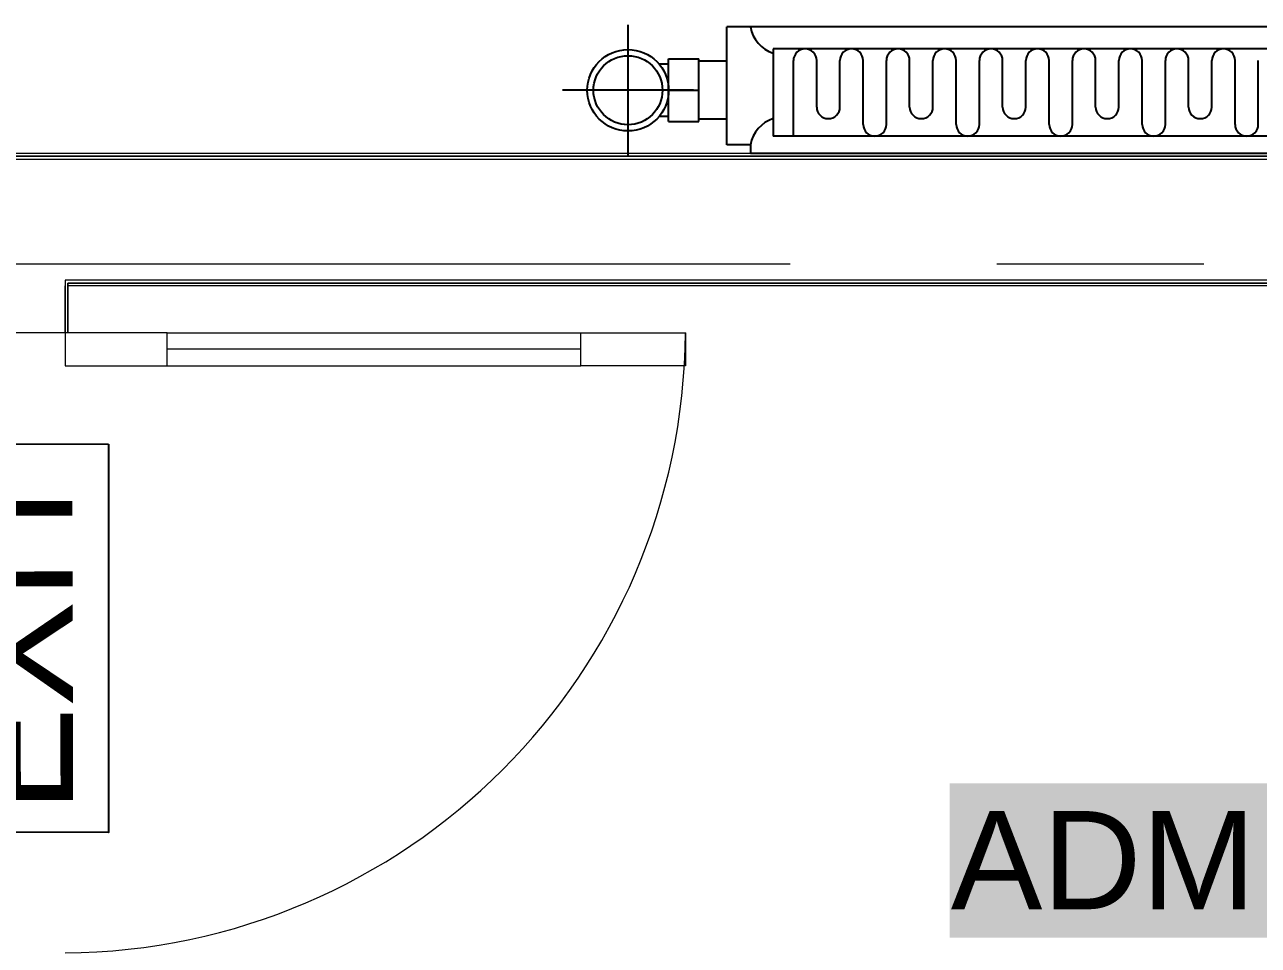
# Model space of a CAD drawing. Header units: inches. Extents: x 0.9 to 36.3, y 0.7 to 23.3.
# Drawn here: x 18.598 to 19.344, y 8.821 to 9.378 of the extents above; entities that cross this region are included whole.
import ezdxf

# ---------------------------------------------------------------- set-up
doc = ezdxf.new("R2010")
doc.units = ezdxf.units.IN
doc.linetypes.add('ACAD_ISO02W100', pattern=[15, 12, -3])
doc.layers.add('Baseboard heater', color=7, linetype='Continuous', true_color=0x581317)
doc.layers.add('PDF_Solid Fills', color=7, linetype='Continuous', true_color=0xffffff)
doc.layers.add('Doors', color=7, linetype='Continuous', lineweight=5, true_color=0xf2db9c)
doc.layers.add('PDF_Geometry', color=7, linetype='Continuous', lineweight=9, true_color=0x777777)
doc.layers.add('EXIT', color=10, linetype='Continuous')
doc.layers.add('PDF_Text', color=7, linetype='Continuous')
doc.styles.add('PDF Arial', font='arial.ttf')
doc.styles.get("Standard").update_dxf_attribs({"font": 'arial.ttf'})

msp = doc.modelspace()

# ---------------------------------------------------------------- linework, layer by layer
at = {"layer": 'Baseboard heater', "linetype": 'ByBlock', "ltscale": 0.3}
for p, q in [((18.96282, 9.37752), (18.96282, 9.29822)), ((20.26943, 9.36285), (19.05064, 9.36285)), ((18.98741, 9.35368), (18.98165, 9.35368)), ((18.98741, 9.3189), (18.98741, 9.35684)), ((18.98741, 9.35684), (19.00567, 9.35684)), ((19.00567, 9.3189), (19.00567, 9.35684)), ((19.02253, 9.35543), (19.00567, 9.35543)), ((19.09095, 9.32772), (19.09095, 9.35583)), ((19.105, 9.31719), (19.105, 9.35583)), ((19.11905, 9.31719), (19.11905, 9.35583)), ((19.1331, 9.32772), (19.1331, 9.35583)), ((19.14715, 9.32772), (19.14715, 9.35583)), ((19.1612, 9.31719), (19.1612, 9.35583)), ((19.17525, 9.31719), (19.17525, 9.35583)), ((19.18931, 9.32772), (19.18931, 9.35583)), ((19.20336, 9.32772), (19.20336, 9.35583)), ((19.21741, 9.31719), (19.21741, 9.35583)), ((19.23146, 9.31719), (19.23146, 9.35583)), ((19.24551, 9.32772), (19.24551, 9.35583)), ((19.25956, 9.32772), (19.25956, 9.35583)), ((19.27361, 9.31719), (19.27361, 9.35583)), ((19.28766, 9.31719), (19.28766, 9.35583)), ((19.30172, 9.32772), (19.30172, 9.35583)), ((19.31577, 9.32772), (19.31577, 9.35583)), ((19.32982, 9.31719), (19.32982, 9.35583)), ((19.34387, 9.31719), (19.34387, 9.35583)), ((19.00247, 9.33787), (18.92316, 9.33787)), ((18.98741, 9.33787), (19.00567, 9.33787)), ((18.98741, 9.32206), (18.98165, 9.32206)), ((18.98741, 9.3189), (19.00567, 9.3189)), ((19.02253, 9.32031), (19.00567, 9.32031)), ((20.26943, 9.31016), (19.05064, 9.31016))]:
    msp.add_line(p, q, dxfattribs=at)
at = {"layer": 'Baseboard heater', "linetype": 'ByBlock', "ltscale": 0.5}
for p, q in [((20.29753, 9.37612), (19.02253, 9.37612)), ((19.02253, 9.30489), (19.02253, 9.37612)), ((19.05064, 9.36285), (19.05064, 9.31016)), ((19.06284, 9.31016), (19.06284, 9.35583)), ((19.07689, 9.32772), (19.07689, 9.35583)), ((19.03683, 9.30489), (19.02253, 9.30489)), ((19.03683, 9.30489), (19.03683, 9.29962)), ((20.28324, 9.29962), (19.03683, 9.29962))]:
    msp.add_line(p, q, dxfattribs=at)
for radius in [0.02459, 0.02086]:
    msp.add_circle((18.96282, 9.33787), radius, dxfattribs=at)
for centre, radius, start, end in [((19.05687, 9.37969), 0.02036, 190.10689, 252.15984), ((19.06987, 9.35583), 0.00703, 0, 180), ((19.05687, 9.30132), 0.02036, 107.84016, 169.89311)]:
    msp.add_arc(centre, radius, start, end, dxfattribs=at)
at = {"layer": 'Baseboard heater', "linetype": 'ByBlock', "ltscale": 0.3}
for centre, start, end in [((19.09797, 9.35583), 0, 180), ((19.12607, 9.35583), 0, 180), ((19.15418, 9.35583), 0, 180), ((19.18228, 9.35583), 0, 180), ((19.21038, 9.35583), 0, 180), ((19.23849, 9.35583), 0, 180), ((19.26659, 9.35583), 0, 180), ((19.29469, 9.35583), 0, 180), ((19.32279, 9.35583), 0, 180), ((19.08392, 9.32772), 180, 0), ((19.14013, 9.32772), 180, 0), ((19.19633, 9.32772), 180, 0), ((19.25254, 9.32772), 180, 0), ((19.30874, 9.32772), 180, 0), ((19.11202, 9.31719), 180, 0), ((19.16823, 9.31719), 180, 0), ((19.22443, 9.31719), 180, 0), ((19.28064, 9.31719), 180, 0), ((19.33684, 9.31719), 180, 0)]:
    msp.add_arc(centre, 0.00703, start, end, dxfattribs=at)
at = {"layer": 'Doors', "linetype": 'ByBlock'}
for points in [[(18.62258, 9.17129), (18.68424, 9.17129), (18.68424, 9.19129), (18.62258, 9.19129)], [(18.99756, 9.17129), (18.93423, 9.17129), (18.93423, 9.19129), (18.99756, 9.19129)]]:
    msp.add_lwpolyline(points, close=True, dxfattribs=at)
for points in [[(18.68424, 9.19129), (18.93423, 9.19129)], [(18.93423, 9.18129), (18.68424, 9.18129)], [(18.68424, 9.17129), (18.93423, 9.17129)]]:
    msp.add_lwpolyline(points, dxfattribs=at)
msp.add_arc((18.61978, 9.19409), 0.37779, 270.42358, 359.57642, dxfattribs=at)
at = {"layer": 'EXIT', "linetype": 'ByBlock', "ltscale": 0.001}
msp.add_lwpolyline([(18.64873, 9.12386), (18.64873, 8.88905), (18.54008, 8.8892), (18.54008, 9.12401)], close=True, dxfattribs=at)
at = {"layer": 'PDF_Geometry', "linetype": 'ByBlock'}
for points in [[(18.57091, 9.29795), (18.57091, 9.19129), (18.57258, 9.19129), (18.57258, 9.29629), (20.30751, 9.29629), (20.74916, 9.29629), (20.74916, 9.29795), (20.74916, 9.29962), (20.30751, 9.29962), (18.58758, 9.29962), (18.58758, 9.30129), (18.56924, 9.30129), (18.56924, 9.28629), (18.57091, 9.28629), (18.56924, 9.28629), (18.56924, 9.30129), (18.58758, 9.30129), (18.58758, 9.29795), (18.57091, 9.29795), (18.57091, 9.28629), (18.57091, 9.19129), (18.57091, 9.21962)], [(18.57258, 9.29795), (20.30751, 9.29795), (18.58758, 9.29795)], [(20.31417, 6.09975), (20.03585, 6.09975), (20.03585, 6.19308), (20.23751, 6.19308), (20.23751, 7.66469), (19.03256, 7.66469), (19.03256, 7.71469), (20.23751, 7.71469), (20.23751, 9.22296), (18.62258, 9.22296), (18.62258, 9.19129), (18.57258, 9.19129), (18.57258, 9.26629), (18.57258, 9.29629), (18.62258, 9.29629), (20.30751, 9.29629), (20.74916, 9.29629), (20.74916, 9.26629), (20.74916, 9.22296), (20.5625, 9.22296)], [(18.56091, 9.23296), (19.06089, 9.23296)], [(19.18589, 9.23296), (19.31088, 9.23296)], [(20.21418, 9.22296), (18.62258, 9.22296)], [(18.62424, 9.19129), (18.62424, 9.22129), (18.62424, 9.19129), (18.62258, 9.19129), (18.62258, 9.21962)], [(20.23751, 7.71469), (20.23751, 9.22296), (20.23751, 7.71635), (20.23418, 7.71635), (20.23751, 7.71635), (20.23584, 7.71635), (20.23584, 7.71802), (20.23584, 9.21962), (18.62424, 9.21962), (18.62424, 9.22129), (20.23751, 9.22129), (18.62424, 9.22129), (18.62424, 9.21962), (18.62424, 9.19129), (18.62424, 9.22129)], [(18.62424, 9.19129), (18.62424, 9.19129)]]:
    msp.add_lwpolyline(points, dxfattribs=at)
at = {"layer": 'PDF_Solid Fills', "linetype": 'ByBlock', "transparency": 33554559}
msp.add_solid([(19.1572, 8.8254), (19.75551, 8.8254), (19.1572, 8.91873), (19.75551, 8.91873)], dxfattribs=at)

# ---------------------------------------------------------------- texts
at = {"layer": 'EXIT', "linetype": 'ACAD_ISO02W100', "ltscale": 0.01}
msp.add_text('EXIT', height=0.068792, rotation=90.1366, dxfattribs=at).set_placement((18.62746, 8.90093))
at = {"layer": 'PDF_Text', "linetype": 'ByBlock', "insert": (19.15799, 8.87195), "char_height": 0.0593856, "attachment_point": 4, "style": 'PDF Arial'}
msp.add_mtext('ADMIN OFFICE', dxfattribs=at)

doc.saveas('drawing.dxf')
